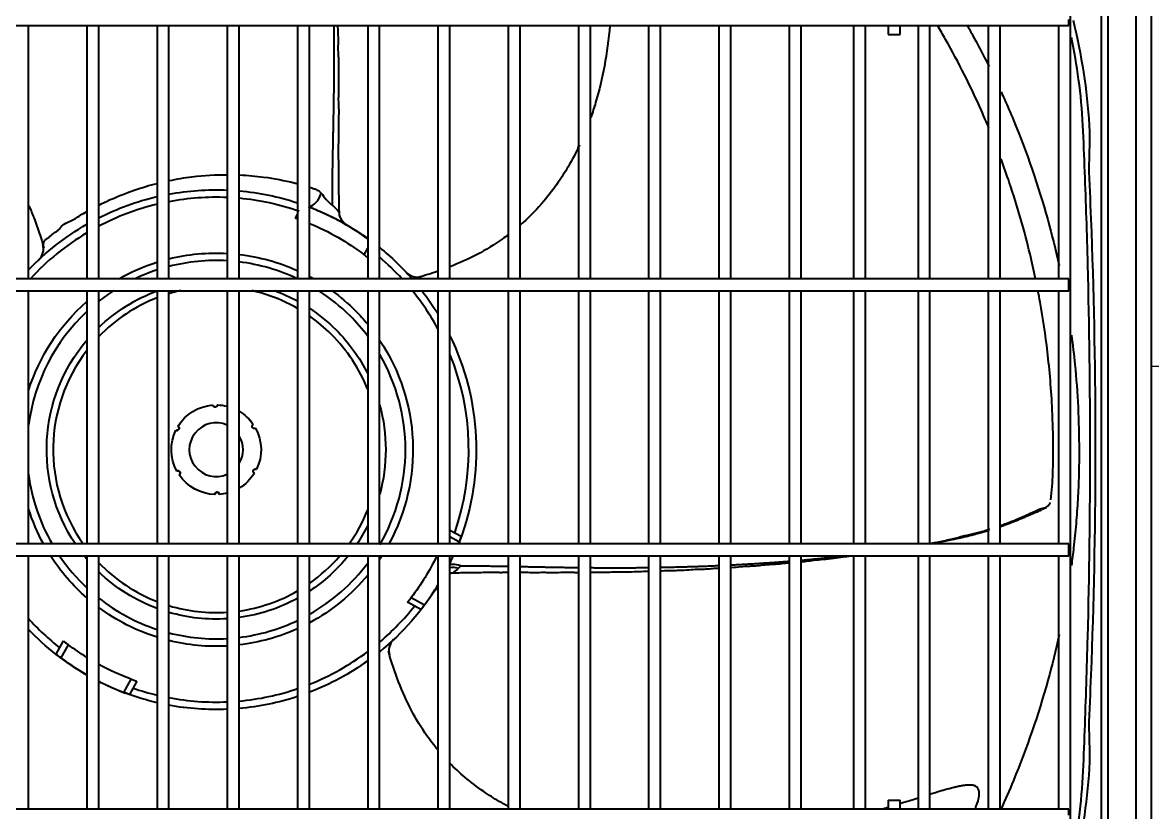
# Model space of a CAD drawing. Extents: x 58467 to 79089, y -33726 to -17391.
# Drawn here: x 72361.45 to 72399.25, y -19736.21 to -19709.77 of the extents above; entities that cross this region are included whole.
import ezdxf

# ---------------------------------------------------------------- set-up
doc = ezdxf.new("R2010")
doc.units = 0
doc.header["$LTSCALE"] = 100
doc.layers.add('+ENTE-HVAC-VRF-KLİMA BAKIR BORU', color=52, linetype='COPPER_LINE', lineweight=30)
doc.layers.add('+ENTE-ST-DOSEME USTU KONDDRENAJ', color=110, linetype='DOSEMEUSTUKONDENSDRENAJ_LINE', lineweight=40)
doc.linetypes.add('COPPER_LINE', pattern='A,35,-10,["COPPER",Standard,S=15,R=0,X=-0.075,Y=-7.5],-95', length=140)
doc.linetypes.add('DOSEMEUSTUKONDENSDRENAJ_LINE', pattern='A,300,-40,["CD",Standard,S=15,R=0,X=-35,Y=-7.5],0', length=340)

# ---------------------------------------------------------------- blocks, each defined once
blk = doc.blocks.new('4. KAT SOL')
at = {"layer": '+ENTE-HVAC-VRF-KLİMA BAKIR BORU', "color": 2, "linetype": 'Continuous'}
blk.add_line((54207.596, -32422.365, -3.539), (54187.012, -32422.365, -3.539), dxfattribs=at)
at = {"color": 3}
for p, q in [((54186.512, -32455.031, -3.539), (54186.512, -32387.026, -3.539)), ((54187.012, -32387.026, -3.539), (54187.012, -32455.031, -3.539)), ((54185.571, -32399.54, -3.539), (54185.571, -32448.596, -3.539)), ((54185.359, -32448.443, -3.539), (54185.359, -32399.692, -3.539)), ((54184.316, -32446.764, -3.539), (54184.316, -32401.371, -3.539)), ((54184.259, -32410.95, -3.539), (54184.259, -32410.75, -3.539)), ((54065.897, -32410.95, -3.539), (54184.259, -32410.95, -3.539)), ((54149.458, -32419.429, -3.539), (54149.458, -32410.951, -3.539)), ((54151.408, -32410.951, -3.539), (54151.408, -32419.429, -3.539)), ((54151.808, -32419.429, -3.539), (54151.808, -32410.951, -3.539)), ((54153.757, -32410.951, -3.539), (54153.757, -32419.429, -3.539)), ((54154.157, -32419.429, -3.539), (54154.157, -32410.951, -3.539)), ((54156.107, -32410.951, -3.539), (54156.107, -32419.429, -3.539)), ((54156.507, -32419.429, -3.539), (54156.507, -32410.951, -3.539)), ((54158.457, -32410.951, -3.539), (54158.457, -32419.429, -3.539)), ((54158.856, -32419.429, -3.539), (54158.856, -32410.951, -3.539)), ((54160.806, -32410.951, -3.539), (54160.806, -32419.429, -3.539)), ((54161.206, -32419.429, -3.539), (54161.206, -32410.951, -3.539)), ((54163.156, -32410.951, -3.539), (54163.156, -32419.429, -3.539)), ((54163.556, -32419.429, -3.539), (54163.556, -32410.951, -3.539)), ((54165.505, -32410.951, -3.539), (54165.505, -32419.429, -3.539)), ((54165.905, -32419.429, -3.539), (54165.905, -32410.951, -3.539)), ((54167.855, -32410.951, -3.539), (54167.855, -32419.429, -3.539)), ((54168.255, -32419.429, -3.539), (54168.255, -32410.951, -3.539)), ((54170.205, -32410.951, -3.539), (54170.205, -32419.429, -3.539)), ((54170.605, -32419.429, -3.539), (54170.605, -32410.951, -3.539)), ((54172.554, -32410.951, -3.539), (54172.554, -32419.429, -3.539)), ((54172.954, -32419.429, -3.539), (54172.954, -32410.951, -3.539)), ((54174.904, -32410.951, -3.539), (54174.904, -32419.429, -3.539)), ((54175.304, -32419.429, -3.539), (54175.304, -32410.951, -3.539)), ((54177.061, -32410.951, -3.539), (54177.061, -32419.429, -3.539)), ((54177.46, -32419.429, -3.539), (54177.46, -32410.951, -3.539)), ((54178.218, -32410.95, -3.539), (54178.218, -32411.25, -3.539)), ((54178.218, -32411.25, -3.539), (54178.617, -32411.25, -3.539)), ((54178.617, -32411.25, -3.539), (54178.617, -32410.95, -3.539)), ((54179.217, -32410.95, -3.539), (54179.217, -32419.429, -3.539)), ((54179.617, -32419.429, -3.539), (54179.617, -32410.95, -3.539)), ((54181.567, -32410.95, -3.539), (54181.567, -32419.429, -3.539)), ((54181.967, -32419.429, -3.539), (54181.967, -32410.95, -3.539)), ((54183.917, -32410.95, -3.539), (54183.917, -32419.429, -3.539)), ((54158.391, -32417.403, -3.539), (54158.457, -32417.284, -3.539)), ((54160.686, -32418.625, -3.539), (54160.806, -32418.405, -3.539)), ((54149.801, -32418.792, -3.539), (54149.821, -32418.774, -3.539)), ((54162.096, -32419.216, -3.539), (54162.114, -32419.236, -3.539)), ((54184.259, -32419.429, -3.539), (54065.897, -32419.429, -3.539)), ((54184.259, -32419.629, -3.539), (54184.259, -32419.429, -3.539)), ((54184.259, -32419.829, -3.539), (54184.259, -32419.629, -3.539)), ((54065.897, -32419.829, -3.539), (54184.259, -32419.829, -3.539)), ((54149.458, -32428.307, -3.539), (54149.458, -32419.829, -3.539)), ((54151.408, -32419.829, -3.539), (54151.408, -32428.307, -3.539)), ((54151.808, -32428.307, -3.539), (54151.808, -32419.829, -3.539)), ((54153.757, -32419.829, -3.539), (54153.757, -32428.307, -3.539)), ((54154.157, -32428.307, -3.539), (54154.157, -32419.829, -3.539)), ((54156.107, -32419.829, -3.539), (54156.107, -32428.307, -3.539)), ((54156.507, -32428.307, -3.539), (54156.507, -32419.829, -3.539)), ((54158.457, -32419.829, -3.539), (54158.457, -32428.307, -3.539)), ((54158.856, -32428.307, -3.539), (54158.856, -32419.829, -3.539)), ((54160.806, -32419.829, -3.539), (54160.806, -32428.307, -3.539)), ((54161.206, -32428.307, -3.539), (54161.206, -32419.829, -3.539)), ((54163.156, -32419.829, -3.539), (54163.156, -32428.307, -3.539)), ((54163.556, -32428.307, -3.539), (54163.556, -32419.829, -3.539)), ((54165.505, -32419.829, -3.539), (54165.505, -32428.307, -3.539)), ((54165.905, -32428.307, -3.539), (54165.905, -32419.829, -3.539)), ((54167.855, -32419.829, -3.539), (54167.855, -32428.307, -3.539)), ((54168.255, -32428.307, -3.539), (54168.255, -32419.829, -3.539)), ((54170.205, -32419.829, -3.539), (54170.205, -32428.307, -3.539)), ((54170.605, -32428.307, -3.539), (54170.605, -32419.829, -3.539)), ((54172.554, -32419.829, -3.539), (54172.554, -32428.307, -3.539)), ((54172.954, -32428.307, -3.539), (54172.954, -32419.829, -3.539)), ((54174.904, -32419.829, -3.539), (54174.904, -32428.307, -3.539)), ((54175.304, -32428.307, -3.539), (54175.304, -32419.829, -3.539)), ((54177.061, -32419.829, -3.539), (54177.061, -32428.307, -3.539)), ((54177.46, -32428.307, -3.539), (54177.46, -32419.829, -3.539)), ((54179.217, -32419.829, -3.539), (54179.217, -32428.307, -3.539)), ((54179.617, -32428.307, -3.539), (54179.617, -32419.829, -3.539)), ((54181.567, -32419.829, -3.539), (54181.567, -32428.307, -3.539)), ((54181.967, -32428.307, -3.539), (54181.967, -32419.829, -3.539)), ((54183.917, -32419.829, -3.539), (54183.917, -32428.307, -3.539)), ((54163.556, -32427.845, -3.539), (54163.93, -32428.05, -3.539)), ((54184.259, -32428.307, -3.539), (54065.897, -32428.307, -3.539)), ((54163.86, -32428.24, -3.539), (54163.556, -32428.073, -3.539)), ((54184.259, -32428.507, -3.539), (54184.259, -32428.307, -3.539)), ((54184.259, -32428.707, -3.539), (54184.259, -32428.507, -3.539)), ((54065.897, -32428.707, -3.539), (54184.259, -32428.707, -3.539)), ((54149.458, -32437.185, -3.539), (54149.458, -32428.707, -3.539)), ((54151.408, -32428.707, -3.539), (54151.408, -32437.185, -3.539)), ((54151.808, -32437.185, -3.539), (54151.808, -32428.707, -3.539)), ((54153.757, -32428.707, -3.539), (54153.757, -32437.185, -3.539)), ((54154.157, -32437.185, -3.539), (54154.157, -32428.707, -3.539)), ((54156.107, -32428.707, -3.539), (54156.107, -32437.185, -3.539)), ((54156.507, -32437.185, -3.539), (54156.507, -32428.707, -3.539)), ((54158.457, -32428.707, -3.539), (54158.457, -32437.185, -3.539)), ((54158.856, -32437.185, -3.539), (54158.856, -32428.707, -3.539)), ((54160.806, -32428.707, -3.539), (54160.806, -32437.185, -3.539)), ((54161.206, -32437.185, -3.539), (54161.206, -32428.707, -3.539)), ((54163.156, -32428.707, -3.539), (54163.156, -32437.185, -3.539)), ((54163.556, -32437.185, -3.539), (54163.556, -32428.707, -3.539)), ((54165.505, -32428.707, -3.539), (54165.505, -32437.185, -3.539)), ((54165.905, -32437.185, -3.539), (54165.905, -32428.707, -3.539)), ((54167.855, -32428.707, -3.539), (54167.855, -32437.185, -3.539)), ((54168.255, -32437.185, -3.539), (54168.255, -32428.707, -3.539)), ((54170.205, -32428.707, -3.539), (54170.205, -32437.185, -3.539)), ((54170.605, -32437.185, -3.539), (54170.605, -32428.707, -3.539)), ((54172.554, -32428.707, -3.539), (54172.554, -32437.185, -3.539)), ((54172.954, -32437.185, -3.539), (54172.954, -32428.707, -3.539)), ((54174.904, -32428.707, -3.539), (54174.904, -32437.185, -3.539)), ((54175.304, -32437.185, -3.539), (54175.304, -32428.707, -3.539)), ((54177.061, -32428.707, -3.539), (54177.061, -32437.185, -3.539)), ((54177.46, -32437.185, -3.539), (54177.46, -32428.707, -3.539)), ((54179.217, -32428.707, -3.539), (54179.217, -32437.186, -3.539)), ((54179.617, -32437.186, -3.539), (54179.617, -32428.707, -3.539)), ((54179.617, -32437.186, -3.539), (54179.617, -32428.707, -3.539)), ((54181.567, -32428.707, -3.539), (54181.567, -32437.186, -3.539)), ((54181.967, -32437.186, -3.539), (54181.967, -32428.707, -3.539)), ((54183.917, -32428.707, -3.539), (54183.917, -32437.186, -3.539)), ((54162.263, -32430.1, -3.539), (54162.706, -32430.344, -3.539)), ((54162.584, -32430.504, -3.539), (54162.139, -32430.26, -3.539)), ((54150.384, -32431.998, -3.539), (54150.628, -32431.553, -3.539)), ((54150.788, -32431.678, -3.539), (54150.545, -32432.121, -3.539)), ((54161.672, -32431.511, -3.539), (54161.652, -32431.529, -3.539)), ((54152.648, -32433.275, -3.539), (54152.891, -32432.832, -3.539)), ((54153.082, -32432.9, -3.539), (54152.838, -32433.345, -3.539)), ((54178.218, -32436.886, -3.539), (54178.218, -32437.186, -3.539)), ((54178.618, -32437.186, -3.539), (54178.618, -32436.886, -3.539)), ((54184.259, -32437.186, -3.539), (54065.897, -32437.186, -3.539)), ((54184.259, -32437.386, -3.539), (54184.259, -32437.186, -3.539))]:
    blk.add_line(p, q, dxfattribs=at)
at = {"color": 3, "extrusion": (0, 0, -1)}
for centre, radius, start, end in [((-54155.737, -32425.151, 3.539), 8.699, 79.5381, 92.4392), ((-54155.737, -32425.151, 3.539), 8.699, 95.0787, 108.2204), ((-54155.737, -32425.151, 3.539), 8.699, 63.1491, 76.8469), ((-54155.737, -32425.151, 3.539), 8.699, 43.7974, 60.1554), ((-54155.737, -32425.151, 3.539), 8.191, 112.3896, 127.1733), ((-54155.737, -32425.151, 3.539), 8.699, 117.6697, 125.6475), ((-54155.737, -32425.151, 3.539), 8.699, 128.9608, 138.8617), ((-54155.737, -32425.151, 3.539), 6.582, 60.3844, 72.4894), ((-54155.737, -32425.151, 3.539), 6.582, 76.1063, 93.2175), ((-54155.737, -32425.151, 3.539), 6.582, 96.7106, 114.4012), ((-54155.737, -32425.151, 3.539), 6.582, 118.2825, 119.5987), ((-54155.737, -32425.151, 3.539), 5.671, 46.1419, 69.8006), ((-54155.737, -32425.151, 3.539), 5.671, 110.1825, 118.6481), ((-54155.737, -32425.151, 3.539), 6.582, 126.0225, 135), ((-54155.737, -32425.151, 3.539), 8.699, 142.2719, 148.5298), ((-54155.737, -32425.151, 3.539), 6.582, 17.46, 48.87), ((-54155.737, -32425.151, 3.539), 5.671, 123.3675, 135), ((-54155.737, -32425.151, 3.539), 6.582, 135, 140.3606), ((-54155.737, -32425.151, 3.539), 5.671, 135, 153.36), ((-54155.737, -32425.151, 3.539), 5.671, 326.1881, 40.2356), ((-54155.737, -32425.151, 3.539), 6.582, 146.1881, 208.6481), ((-54155.737, -32425.151, 3.539), 8.699, 154.013, 200.4357), ((-54155.737, -32425.151, 3.539), 1.5, 31.5137, 85.7851), ((-54155.737, -32425.151, 3.539), 1.5, 31.6151, 85.8849), ((-54155.704, -32423.652, 3.539), 0.075, 180.1825, 357.3175), ((-54155.737, -32425.151, 3.539), 1.5, 91.5149, 104.2929), ((-54155.737, -32425.151, 3.539), 1.5, 91.6151, 104.293), ((-54155.737, -32425.151, 3.539), 5.671, 164.6606, 195.3281), ((-54155.737, -32425.151, 3.539), 1.5, 120.8995, 145.8849), ((-54155.737, -32425.151, 3.539), 1.5, 120.8996, 145.7851), ((-54155.737, -32425.151, 3.539), 1.5, 331.5149, 25.7863), ((-54155.737, -32425.151, 3.539), 1.5, 331.6151, 25.8849), ((-54154.422, -32424.43, 3.539), 0.075, 120.1825, 297.3175), ((-54157.019, -32424.373, 3.539), 0.075, 240.1825, 57.3175), ((-54155.737, -32425.151, 3.539), 1.5, 151.5149, 205.7851), ((-54155.737, -32425.151, 3.539), 1.5, 151.6151, 205.8849), ((-54154.455, -32425.929, 3.539), 0.075, 60.1825, 237.3175), ((-54155.737, -32425.151, 3.539), 1.5, 271.6151, 325.8849), ((-54155.737, -32425.151, 3.539), 1.5, 271.5149, 325.7851), ((-54155.737, -32425.151, 3.539), 1.5, 211.5149, 239.0994), ((-54155.737, -32425.151, 3.539), 1.5, 211.6151, 239.0993), ((-54157.052, -32425.873, 3.539), 0.075, 300.1825, 117.3175), ((-54155.769, -32426.651, 3.539), 0.075, 0.1825, 177.3175), ((-54155.737, -32425.151, 3.539), 1.5, 255.7067, 265.8849), ((-54155.737, -32425.151, 3.539), 1.5, 255.707, 265.7851), ((-54155.737, -32425.151, 3.539), 6.582, 331.3463, 342.5288), ((-54155.737, -32425.151, 3.539), 5.671, 206.6287, 213.8063), ((-54155.737, -32425.151, 3.539), 6.582, 311.1187, 327.3019), ((-54155.737, -32425.151, 3.539), 5.671, 319.7531, 321.1706), ((-54155.737, -32425.151, 3.539), 5.671, 218.8237, 236.6212), ((-54155.737, -32425.151, 3.539), 6.582, 212.6925, 213.8006), ((-54155.737, -32425.151, 3.539), 8.191, 205.7297, 217.1733), ((-54155.737, -32425.151, 3.539), 5.671, 290.4244, 313.8468), ((-54155.737, -32425.151, 3.539), 6.582, 219.6281, 241.7062), ((-54155.737, -32425.151, 3.539), 8.699, 211.4717, 231.0407), ((-54155.737, -32425.151, 3.539), 5.671, 241.3406, 262.1925), ((-54155.737, -32425.151, 3.539), 6.582, 287.4994, 306.6469), ((-54155.737, -32425.151, 3.539), 5.671, 266.2537, 286.1662), ((-54155.737, -32425.151, 3.539), 8.699, 299.8462, 316.2041), ((-54155.737, -32425.151, 3.539), 6.582, 245.5875, 263.2781), ((-54155.737, -32425.151, 3.539), 8.191, 301.9061, 307.1733), ((-54155.737, -32425.151, 3.539), 6.582, 266.7712, 283.8825), ((-54155.737, -32425.151, 3.539), 8.191, 290.3267, 298.6663), ((-54155.737, -32425.151, 3.539), 8.699, 234.354, 248.9829), ((-54155.737, -32425.151, 3.539), 8.699, 283.1523, 290.4357), ((-54155.737, -32425.151, 3.539), 8.699, 251.7788, 264.9192), ((-54155.737, -32425.151, 3.539), 8.699, 267.5599, 280.4611)]:
    blk.add_arc(centre, radius, start, end, dxfattribs=at)
at = {"color": 3}
for radius, start, end in [(8.449, 103.5504, 117.7135), (8.449, 87.4888, 100.7754), (8.449, 70.7868, 84.7704), (8.691, 54.3167, 69.1851), (8.449, 120.8221, 137.3623), (6.332, 86.6475, 104.4394), (6.332, 64.6538, 83.0137), (8.449, 42.6368, 49.6553), (6.332, 108.2138, 115.3407), (6.332, 122.7938, 128.3513), (5.455, 102.6281, 106.83), (5.455, 60.0863, 77.3662), (6.332, 45, 57.2006), (8.449, 28.5801, 39.0506), (5.455, 111.2737, 136.0744), (6.332, 133.1269, 172.5413), (5.455, 45, 55.1138), (6.332, 36.81, 45), (5.455, 21.6619, 45), (5.455, 142.5206, 215.3531), (6.332, 329.7431, 30.2569), (8.449, 340.7868, 22.2588), (0.9, 65.7, 294.3), (0.9, 328.86, 31.14), (6.332, 187.4588, 209.8969), (5.455, 324.6525, 338.3381), (6.332, 214.1663, 226.8731), (5.455, 223.9256, 248.7262), (5.455, 304.8862, 319.32), (6.332, 299.52, 323.19), (8.691, 334.1151, 335.8497), (8.691, 323.3149, 328.6118), (6.332, 231.6487, 251.7863), (5.455, 278.1225, 299.9138), (5.455, 253.17, 273.8925), (8.449, 310.3428, 321.7132), (8.449, 221.9985, 231.7132), (6.332, 276.9862, 295.4419), (6.332, 255.5606, 273.3525), (8.449, 291.6703, 306.8719), (8.691, 233.3149, 240.1257), (8.691, 243.1224, 249.1851), (8.449, 250.7868, 256.4509), (8.449, 275.2309, 288.779), (8.449, 259.2259, 272.5124)]:
    blk.add_arc((54155.737, -32425.151, -3.539), radius, start, end, dxfattribs=at)
at = {"color": 3, "extrusion": (6.04419e-06, 5.64183e-06, 1)}
blk.add_arc((54149.459, -32418.428, -3.393), 0.5, 313.0877, 16.4734, dxfattribs=at)
at = {"color": 3, "extrusion": (5.25028e-06, -5.62471e-06, 1)}
blk.add_arc((54162.46, -32418.874, -3.071), 0.5, 223.0877, 286.4725, dxfattribs=at)
at = {"color": 3, "extrusion": (-5.89787e-06, -5.50525e-06, 1)}
blk.add_arc((54162.014, -32431.875, -3.682), 0.5, 133.0877, 196.4735, dxfattribs=at)
at = {"color": 3}
for centre, major_axis, ratio, start_param, end_param in [((54158.948, -32416.532, -3.539), (-0.175, -0.468), 0.588101, 0.279088, 1.726902), ((54164.356, -32428.363, -3.539), (-0.468, 0.175), 0.588101, 0, 0.392495), ((54163.883, -32429.423, -3.539), (-0.443, 0.232), 0.512974, -1.203049, -0.512348)]:
    blk.add_ellipse(centre, major_axis=major_axis, ratio=ratio, start_param=start_param, end_param=end_param, dxfattribs=at)
for points, knots in [([(54180.854, -32410.937, -3.539), (54180.925, -32411.063, -3.539), (54181.123, -32411.419, -3.539), (54181.369, -32411.883, -3.539), (54181.541, -32412.223, -3.539), (54181.593, -32412.329, -3.539)], [0, 0, 0, 0, 0.275017, 0.774969, 1, 1, 1, 1]), ([(54184.402, -32410.773, -3.539), (54184.69, -32411.926, -3.539), (54184.869, -32413.098, -3.539), (54184.978, -32414.883, -3.539), (54184.914, -32415.48, -3.539), (54184.97, -32416.673, -3.539), (54184.994, -32417.27, -3.539), (54185.104, -32420.257, -3.539), (54185.147, -32422.655, -3.539), (54185.147, -32425.051, -3.539)], [0, 0, 0, 0, 0.25, 0.25, 0.375, 0.375, 0.5, 0.5, 1, 1, 1, 1]), ([(54159.625, -32416.964, -3.539), (54159.625, -32416.948, -3.539), (54159.625, -32416.906, -3.539), (54159.625, -32416.822, -3.539), (54159.624, -32416.73, -3.539), (54159.625, -32416.636, -3.539), (54159.625, -32416.553, -3.539), (54159.625, -32416.471, -3.539), (54159.626, -32416.375, -3.539), (54159.626, -32416.275, -3.539), (54159.628, -32416.163, -3.539), (54159.629, -32416.065, -3.539), (54159.63, -32415.958, -3.539), (54159.632, -32415.858, -3.539), (54159.633, -32415.757, -3.539), (54159.635, -32415.642, -3.539), (54159.637, -32415.54, -3.539), (54159.639, -32415.424, -3.539), (54159.641, -32415.306, -3.539), (54159.643, -32415.186, -3.539), (54159.645, -32415.081, -3.539), (54159.648, -32414.973, -3.539), (54159.65, -32414.85, -3.539), (54159.652, -32414.723, -3.539), (54159.655, -32414.597, -3.539), (54159.657, -32414.471, -3.539), (54159.66, -32414.347, -3.539), (54159.662, -32414.222, -3.539), (54159.664, -32414.097, -3.539), (54159.667, -32413.972, -3.539), (54159.669, -32413.847, -3.539), (54159.671, -32413.721, -3.539), (54159.673, -32413.595, -3.539), (54159.675, -32413.452, -3.539), (54159.677, -32413.322, -3.539), (54159.679, -32413.174, -3.539), (54159.681, -32413.042, -3.539), (54159.682, -32412.909, -3.539), (54159.683, -32412.762, -3.539), (54159.685, -32412.631, -3.539), (54159.686, -32412.486, -3.539), (54159.687, -32412.356, -3.539), (54159.687, -32412.21, -3.539), (54159.688, -32412.064, -3.539), (54159.688, -32411.917, -3.539), (54159.688, -32411.77, -3.539), (54159.688, -32411.637, -3.539), (54159.687, -32411.485, -3.539), (54159.687, -32411.349, -3.539), (54159.686, -32411.181, -3.539), (54159.685, -32411.06, -3.539), (54159.684, -32410.972, -3.539), (54159.684, -32410.949, -3.539)], [0, 0, 0, 0, 0.009657, 0.02509, 0.048239, 0.063672, 0.079104, 0.094537, 0.109969, 0.133118, 0.148551, 0.1717, 0.187132, 0.202565, 0.225714, 0.241146, 0.264295, 0.279728, 0.302877, 0.326025, 0.341458, 0.356891, 0.380039, 0.403188, 0.418621, 0.44177, 0.464919, 0.480351, 0.5035, 0.526649, 0.542082, 0.56523, 0.588379, 0.603812, 0.634677, 0.65011, 0.673259, 0.696407, 0.71184, 0.742705, 0.758138, 0.781287, 0.804435, 0.827584, 0.850733, 0.873882, 0.897031, 0.912464, 0.943329, 0.958761, 0.989626, 1, 1, 1, 1]), ([(54159.863, -32417.33, -3.539), (54159.856, -32417.135, -3.539), (54159.845, -32416.738, -3.539), (54159.842, -32416.317, -3.539), (54159.841, -32416.031, -3.539), (54159.842, -32415.908, -3.539), (54159.84, -32415.777, -3.539), (54159.843, -32415.668, -3.539), (54159.842, -32415.567, -3.539), (54159.835, -32415.405, -3.539), (54159.818, -32415.221, -3.539), (54159.834, -32414.941, -3.539), (54159.85, -32414.555, -3.539), (54159.839, -32414.246, -3.539), (54159.844, -32413.999, -3.539), (54159.847, -32413.874, -3.539), (54159.845, -32413.692, -3.539), (54159.827, -32413.496, -3.539), (54159.841, -32413.214, -3.539), (54159.848, -32412.886, -3.539), (54159.833, -32412.569, -3.539), (54159.836, -32412.327, -3.539), (54159.838, -32412.165, -3.539), (54159.837, -32412.082, -3.539), (54159.828, -32411.929, -3.539), (54159.82, -32411.751, -3.539), (54159.825, -32411.534, -3.539), (54159.826, -32411.281, -3.539), (54159.816, -32411.089, -3.539), (54159.81, -32410.966, -3.539), (54159.809, -32410.949, -3.539)], [0, 0, 0, 0, 0.086927, 0.17607, 0.186813, 0.212809, 0.232759, 0.251976, 0.264118, 0.276953, 0.324589, 0.364075, 0.406459, 0.489914, 0.52257, 0.535292, 0.546877, 0.601972, 0.636018, 0.672402, 0.744707, 0.800023, 0.809861, 0.818716, 0.836443, 0.879261, 0.904512, 0.931969, 0.990672, 1, 1, 1, 1]), ([(54168.906, -32410.95, -3.539), (54168.869, -32411.406, -3.539), (54168.754, -32412.273, -3.539), (54168.511, -32413.299, -3.539), (54168.328, -32413.863, -3.539), (54168.27, -32414.029, -3.539)], [0, 0, 0, 0, 0.437836, 0.834264, 1, 1, 1, 1]), ([(54181.59, -32414.39, -3.539), (54181.508, -32414.193, -3.539), (54181.08, -32413.197, -3.539), (54180.505, -32412.045, -3.539), (54179.962, -32411.102, -3.539), (54179.87, -32410.945, -3.539)], [0, 0, 0, 0, 0.170646, 0.861893, 1, 1, 1, 1]), ([(54184.978, -32425.171, -3.539), (54184.978, -32423.099, -3.539), (54184.951, -32421.026, -3.539), (54184.871, -32417.918, -3.539), (54184.838, -32416.882, -3.539), (54184.778, -32415.33, -3.539), (54184.762, -32414.812, -3.539), (54184.707, -32413.779, -3.539), (54184.659, -32413.266, -3.539), (54184.526, -32412.287, -3.539), (54184.445, -32411.821, -3.539), (54184.347, -32411.357, -3.539)], [0, 0, 0, 0, 0.44833, 0.44833, 0.672495, 0.672495, 0.784577, 0.784577, 0.89666, 0.89666, 1, 1, 1, 1]), ([(54181.996, -32413.174, -3.539), (54182.033, -32413.255, -3.539), (54182.175, -32413.569, -3.539), (54182.775, -32414.964, -3.539), (54183.414, -32416.82, -3.539), (54183.824, -32418.472, -3.539), (54183.937, -32418.988, -3.539)], [0, 0, 0, 0, 0.043362, 0.168663, 0.74173, 1, 1, 1, 1]), ([(54167.893, -32414.952, -3.539), (54167.776, -32415.201, -3.539), (54167.553, -32415.626, -3.539), (54167.155, -32416.254, -3.539), (54166.669, -32416.892, -3.539), (54166.223, -32417.354, -3.539), (54165.941, -32417.604, -3.539), (54165.91, -32417.631, -3.539)], [0, 0, 0, 0, 0.248237, 0.430741, 0.666692, 0.9639, 1, 1, 1, 1]), ([(54183.149, -32419.429, -3.539), (54183.092, -32419.156, -3.539), (54182.851, -32418.083, -3.539), (54182.468, -32416.745, -3.539), (54182.091, -32415.679, -3.539), (54181.994, -32415.418, -3.539)], [0, 0, 0, 0, 0.204786, 0.80511, 1, 1, 1, 1]), ([(54154.164, -32416.144, -3.539), (54154.421, -32416.09, -3.539), (54154.675, -32416.048, -3.539), (54155.334, -32415.966, -3.539), (54155.732, -32415.944, -3.539), (54156.114, -32415.946, -3.539)], [0, 0, 0, 0, 0.378219, 0.378219, 1, 1, 1, 1]), ([(54156.522, -32415.956, -3.539), (54156.799, -32415.969, -3.539), (54157.068, -32415.993, -3.539), (54157.688, -32416.074, -3.539), (54158.028, -32416.139, -3.539), (54158.384, -32416.228, -3.539), (54158.423, -32416.238, -3.539), (54158.462, -32416.248, -3.539)], [0, 0, 0, 0, 0.387206, 0.387206, 0.93276, 0.93276, 1, 1, 1, 1]), ([(54151.807, -32416.966, -3.539), (54151.945, -32416.896, -3.539), (54152.084, -32416.831, -3.539), (54152.738, -32416.541, -3.539), (54153.255, -32416.365, -3.539), (54153.763, -32416.236, -3.539)], [0, 0, 0, 0, 0.21097, 0.21097, 1, 1, 1, 1]), ([(54158.857, -32416.364, -3.539), (54158.912, -32416.382, -3.539), (54158.966, -32416.4, -3.539), (54159.051, -32416.425, -3.539), (54159.083, -32416.438, -3.539), (54159.158, -32416.482, -3.539), (54159.203, -32416.513, -3.539), (54159.248, -32416.56, -3.539)], [0, 0, 0, 0, 0.427919, 0.427919, 0.71396, 0.71396, 1, 1, 1, 1]), ([(54159.248, -32416.56, -3.539), (54159.306, -32416.622, -3.539), (54159.356, -32416.706, -3.539), (54159.482, -32416.851, -3.539), (54159.557, -32416.912, -3.539), (54159.623, -32416.977, -3.539)], [0, 0, 0, 0, 0.5, 0.5, 1, 1, 1, 1]), ([(54149.471, -32416.985, -3.539), (54149.528, -32417.116, -3.539), (54149.719, -32417.581, -3.539), (54149.879, -32418.059, -3.539), (54149.975, -32418.409, -3.539)], [0, 0, 0, 0, 0.284303, 1, 1, 1, 1]), ([(54159.625, -32416.964, -3.539), (54159.625, -32416.964, -3.539), (54159.626, -32416.964, -3.539), (54159.657, -32416.992, -3.539), (54159.686, -32417.023, -3.539), (54159.713, -32417.053, -3.539)], [0, 0, 0, 0, 0.000046, 0.000046, 1, 1, 1, 1]), ([(54149.945, -32418.292, -3.539), (54149.948, -32418.292, -3.539), (54149.951, -32418.288, -3.539), (54149.959, -32418.268, -3.539), (54149.963, -32418.252, -3.539), (54149.978, -32418.202, -3.539), (54149.99, -32418.167, -3.539), (54150.033, -32418.107, -3.539), (54150.066, -32418.093, -3.539), (54150.122, -32418.055, -3.539), (54150.148, -32418.034, -3.539), (54150.225, -32417.965, -3.539), (54150.28, -32417.925, -3.539), (54150.362, -32417.867, -3.539), (54150.391, -32417.851, -3.539), (54150.444, -32417.811, -3.539), (54150.467, -32417.785, -3.539), (54150.538, -32417.699, -3.539), (54150.593, -32417.646, -3.539), (54150.716, -32417.56, -3.539), (54150.784, -32417.529, -3.539), (54150.915, -32417.477, -3.539), (54150.972, -32417.446, -3.539), (54151.082, -32417.377, -3.539), (54151.136, -32417.338, -3.539), (54151.264, -32417.26, -3.539), (54151.334, -32417.22, -3.539), (54151.405, -32417.181, -3.539)], [0, 0, 0, 0, 0.020274, 0.020274, 0.047518, 0.047518, 0.102008, 0.102008, 0.156498, 0.156498, 0.210988, 0.210988, 0.319967, 0.319967, 0.374457, 0.374457, 0.428947, 0.428947, 0.537926, 0.537926, 0.646906, 0.646906, 0.755886, 0.755886, 0.864865, 0.864865, 1, 1, 1, 1]), ([(54159.622, -32417.371, -3.539), (54159.602, -32417.361, -3.539), (54159.581, -32417.351, -3.539), (54159.465, -32417.297, -3.539), (54159.367, -32417.254, -3.539), (54159.184, -32417.172, -3.539), (54159.098, -32417.134, -3.539), (54158.96, -32417.075, -3.539), (54158.908, -32417.053, -3.539), (54158.856, -32417.032, -3.539)], [0, 0, 0, 0, 0.08108, 0.08108, 0.461663, 0.461663, 0.79753, 0.79753, 1, 1, 1, 1]), ([(54159.713, -32417.053, -3.539), (54159.759, -32417.105, -3.539), (54159.803, -32417.155, -3.539), (54159.847, -32417.211, -3.539), (54159.857, -32417.221, -3.539), (54159.859, -32417.218, -3.539)], [0, 0, 0, 0, 0.677972, 0.677972, 1, 1, 1, 1]), ([(54160.106, -32417.63, -3.539), (54160.106, -32417.63, -3.539), (54160.106, -32417.63, -3.539), (54160.107, -32417.63, -3.539), (54160.103, -32417.628, -3.539), (54160.1, -32417.626, -3.539), (54160.06, -32417.602, -3.539), (54159.988, -32417.543, -3.539), (54159.908, -32417.429, -3.539), (54159.864, -32417.313, -3.539), (54159.863, -32417.24, -3.539), (54159.866, -32417.213, -3.539)], [0, 0, 0, 0, 0.033603, 0.066016, 0.071783, 0.077551, 0.090545, 0.331487, 0.591566, 0.854337, 1, 1, 1, 1]), ([(54158.456, -32417.425, -3.539), (54158.442, -32417.42, -3.539), (54158.429, -32417.416, -3.539), (54158.408, -32417.409, -3.539), (54158.4, -32417.406, -3.539), (54158.392, -32417.403, -3.539), (54158.391, -32417.403, -3.539), (54158.391, -32417.403, -3.539)], [0, 0, 0, 0, 0.355105, 0.355105, 0.755417, 0.755417, 1, 1, 1, 1]), ([(54165.513, -32417.954, -3.539), (54165.446, -32418.004, -3.539), (54165.113, -32418.246, -3.539), (54164.476, -32418.634, -3.539), (54163.868, -32418.907, -3.539), (54163.557, -32419.029, -3.539)], [0, 0, 0, 0, 0.112654, 0.555033, 1, 1, 1, 1]), ([(54160.807, -32418.719, -3.539), (54160.797, -32418.711, -3.539), (54160.785, -32418.702, -3.539), (54160.757, -32418.68, -3.539), (54160.74, -32418.667, -3.539), (54160.711, -32418.644, -3.539), (54160.698, -32418.635, -3.539), (54160.686, -32418.625, -3.539)], [0, 0, 0, 0, 0.33514, 0.33514, 0.728378, 0.728378, 1, 1, 1, 1]), ([(54183.665, -32426.835, -3.539), (54183.695, -32426.532, -3.539), (54183.738, -32425.939, -3.539), (54183.743, -32424.938, -3.539), (54183.72, -32423.904, -3.539), (54183.65, -32422.84, -3.539), (54183.529, -32421.635, -3.539), (54183.381, -32420.637, -3.539), (54183.254, -32419.955, -3.539), (54183.229, -32419.829, -3.539)], [0, 0, 0, 0, 0.125694, 0.246952, 0.424132, 0.567334, 0.705272, 0.945108, 1, 1, 1, 1]), ([(54184.348, -32421.315, -3.539), (54184.392, -32421.641, -3.539), (54184.486, -32422.442, -3.539), (54184.586, -32423.728, -3.539), (54184.6, -32424.688, -3.539), (54184.607, -32425.171, -3.539)], [0, 0, 0, 0, 0.254972, 0.625378, 1, 1, 1, 1]), ([(54154.385, -32424.498, -3.539), (54154.401, -32424.507, -3.539), (54154.445, -32424.512, -3.539), (54154.485, -32424.479, -3.539), (54154.497, -32424.441, -3.539), (54154.495, -32424.411, -3.539), (54154.48, -32424.384, -3.539), (54154.465, -32424.371, -3.539), (54154.456, -32424.367, -3.539)], [0, 0, 0, 0, 0.25, 0.5, 0.625, 0.75, 0.875, 1, 1, 1, 1]), ([(54184.607, -32425.171, -3.539), (54184.605, -32425.446, -3.539), (54184.6, -32425.994, -3.539), (54184.564, -32426.813, -3.539), (54184.506, -32427.626, -3.539), (54184.433, -32428.364, -3.539), (54184.375, -32428.83, -3.539), (54184.348, -32429.029, -3.539)], [0, 0, 0, 0, 0.213165, 0.424969, 0.635409, 0.844484, 1, 1, 1, 1]), ([(54184.386, -32438.796, -3.539), (54184.461, -32438.423, -3.539), (54184.525, -32438.047, -3.539), (54184.65, -32437.153, -3.539), (54184.701, -32436.632, -3.539), (54184.76, -32435.592, -3.539), (54184.776, -32435.071, -3.539), (54184.836, -32433.508, -3.539), (54184.87, -32432.467, -3.539), (54184.95, -32429.341, -3.539), (54184.978, -32427.256, -3.539), (54184.978, -32425.171, -3.539)], [0, 0, 0, 0, 0.084354, 0.084354, 0.19881, 0.19881, 0.313265, 0.313265, 0.542177, 0.542177, 1, 1, 1, 1]), ([(54185.147, -32425.051, -3.539), (54185.147, -32427.449, -3.539), (54185.104, -32429.845, -3.539), (54184.994, -32432.838, -3.539), (54184.969, -32433.436, -3.539), (54184.914, -32434.631, -3.539), (54184.978, -32435.228, -3.539), (54184.867, -32437.015, -3.539), (54184.688, -32438.183, -3.539), (54184.402, -32439.33, -3.539)], [0, 0, 0, 0, 0.5, 0.5, 0.625, 0.625, 0.75, 0.75, 1, 1, 1, 1]), ([(54154.495, -32425.996, -3.539), (54154.511, -32425.986, -3.539), (54154.537, -32425.95, -3.539), (54154.528, -32425.899, -3.539), (54154.502, -32425.87, -3.539), (54154.475, -32425.857, -3.539), (54154.444, -32425.856, -3.539), (54154.425, -32425.863, -3.539), (54154.417, -32425.868, -3.539)], [0, 0, 0, 0, 0.25, 0.5, 0.625, 0.75, 0.875, 1, 1, 1, 1]), ([(54155.847, -32426.649, -3.539), (54155.847, -32426.63, -3.539), (54155.829, -32426.59, -3.539), (54155.78, -32426.572, -3.539), (54155.741, -32426.58, -3.539), (54155.717, -32426.597, -3.539), (54155.701, -32426.623, -3.539), (54155.697, -32426.643, -3.539), (54155.697, -32426.653, -3.539)], [0, 0, 0, 0, 0.25, 0.5, 0.625, 0.75, 0.875, 1, 1, 1, 1]), ([(54181.967, -32427.692, -3.539), (54182.018, -32427.674, -3.539), (54182.276, -32427.58, -3.539), (54182.618, -32427.441, -3.539), (54182.976, -32427.285, -3.539), (54183.155, -32427.196, -3.539), (54183.267, -32427.142, -3.539), (54183.354, -32427.11, -3.539), (54183.447, -32427.102, -3.539), (54183.492, -32427.093, -3.539), (54183.511, -32427.091, -3.539)], [0, 0, 0, 0, 0.085996, 0.432677, 0.579521, 0.710147, 0.777201, 0.826739, 0.904569, 1, 1, 1, 1]), ([(54181.967, -32427.725, -3.539), (54181.994, -32427.716, -3.539), (54182.056, -32427.694, -3.539), (54182.14, -32427.664, -3.539), (54182.219, -32427.635, -3.539), (54182.297, -32427.605, -3.539), (54182.374, -32427.575, -3.539), (54182.46, -32427.541, -3.539), (54182.534, -32427.511, -3.539), (54182.607, -32427.481, -3.539), (54182.668, -32427.456, -3.539), (54182.728, -32427.43, -3.539), (54182.796, -32427.402, -3.539), (54182.862, -32427.373, -3.539), (54182.928, -32427.345, -3.539), (54182.979, -32427.322, -3.539), (54183.035, -32427.298, -3.539), (54183.081, -32427.278, -3.539), (54183.134, -32427.255, -3.539), (54183.175, -32427.237, -3.539), (54183.222, -32427.217, -3.539), (54183.264, -32427.198, -3.539), (54183.299, -32427.183, -3.539), (54183.336, -32427.167, -3.539), (54183.352, -32427.16, -3.539), (54183.357, -32427.158, -3.539)], [0, 0, 0, 0, 0.047147, 0.107974, 0.148526, 0.189077, 0.249904, 0.290456, 0.351283, 0.391834, 0.432386, 0.472937, 0.513489, 0.574316, 0.614867, 0.655419, 0.69597, 0.736522, 0.777073, 0.817625, 0.858176, 0.898727, 0.939279, 0.97983, 1, 1, 1, 1]), ([(54183.377, -32427.149, -3.539), (54183.409, -32427.132, -3.539), (54183.473, -32427.095, -3.539), (54183.547, -32427.055, -3.539), (54183.596, -32427, -3.539), (54183.63, -32426.949, -3.539), (54183.644, -32426.921, -3.539)], [0, 0, 0, 0, 0.181976, 0.413188, 0.708779, 1, 1, 1, 1]), ([(54179.622, -32428.291, -3.539), (54179.687, -32428.278, -3.539), (54179.902, -32428.232, -3.539), (54180.113, -32428.192, -3.539), (54180.464, -32428.115, -3.539), (54180.668, -32428.051, -3.539), (54180.905, -32428, -3.539), (54181.085, -32427.961, -3.539), (54181.267, -32427.914, -3.539), (54181.414, -32427.87, -3.539), (54181.509, -32427.842, -3.539), (54181.569, -32427.824, -3.539), (54181.6, -32427.815, -3.539), (54181.616, -32427.809, -3.539)], [0, 0, 0, 0, 0.098734, 0.346332, 0.396322, 0.571696, 0.645977, 0.72631, 0.812723, 0.903867, 0.955533, 0.977657, 1, 1, 1, 1]), ([(54179.623, -32428.299, -3.539), (54179.646, -32428.295, -3.539), (54179.724, -32428.281, -3.539), (54179.829, -32428.262, -3.539), (54179.966, -32428.236, -3.539), (54180.075, -32428.214, -3.539), (54180.21, -32428.187, -3.539), (54180.318, -32428.165, -3.539), (54180.438, -32428.14, -3.539), (54180.544, -32428.116, -3.539), (54180.663, -32428.09, -3.539), (54180.782, -32428.062, -3.539), (54180.887, -32428.037, -3.539), (54180.992, -32428.012, -3.539), (54181.096, -32427.985, -3.539), (54181.199, -32427.958, -3.539), (54181.301, -32427.931, -3.539), (54181.401, -32427.903, -3.539), (54181.494, -32427.876, -3.539), (54181.548, -32427.86, -3.539), (54181.567, -32427.854, -3.539)], [0, 0, 0, 0, 0.032531, 0.11396, 0.154675, 0.236104, 0.276818, 0.358248, 0.398962, 0.460034, 0.521106, 0.582177, 0.643249, 0.683964, 0.745036, 0.806107, 0.846822, 0.907894, 0.968965, 1, 1, 1, 1]), ([(54163.93, -32428.05, -3.539), (54163.93, -32428.05, -3.539), (54163.929, -32428.054, -3.539), (54163.924, -32428.067, -3.539), (54163.92, -32428.078, -3.539), (54163.911, -32428.104, -3.539), (54163.905, -32428.12, -3.539), (54163.892, -32428.156, -3.539), (54163.885, -32428.176, -3.539), (54163.872, -32428.21, -3.539), (54163.866, -32428.225, -3.539), (54163.86, -32428.24, -3.539)], [0, 0, 0, 0, 0.211758, 0.211758, 0.423432, 0.423432, 0.636431, 0.636431, 0.852021, 0.852021, 1, 1, 1, 1]), ([(54163.911, -32429.038, -3.539), (54163.82, -32429.009, -3.539), (54163.735, -32428.994, -3.539), (54163.62, -32428.993, -3.539), (54163.582, -32429, -3.539), (54163.553, -32429.012, -3.539)], [0, 0, 0, 0, 0.604116, 0.604116, 1, 1, 1, 1]), ([(54163.924, -32429.04, -3.539), (54163.924, -32429.04, -3.539), (54163.924, -32429.04, -3.539), (54163.896, -32429.071, -3.539), (54163.865, -32429.1, -3.539), (54163.835, -32429.128, -3.539)], [0, 0, 0, 0, 0.000046, 0.000046, 1, 1, 1, 1]), ([(54163.924, -32429.04, -3.539), (54163.94, -32429.04, -3.539), (54163.982, -32429.04, -3.539), (54164.066, -32429.04, -3.539), (54164.158, -32429.039, -3.539), (54164.252, -32429.04, -3.539), (54164.336, -32429.039, -3.539), (54164.417, -32429.04, -3.539), (54164.513, -32429.041, -3.539), (54164.613, -32429.041, -3.539), (54164.725, -32429.043, -3.539), (54164.823, -32429.044, -3.539), (54164.93, -32429.045, -3.539), (54165.03, -32429.046, -3.539), (54165.131, -32429.048, -3.539), (54165.246, -32429.05, -3.539), (54165.348, -32429.051, -3.539), (54165.441, -32429.053, -3.539), (54165.49, -32429.054, -3.539), (54165.51, -32429.055, -3.539)], [0, 0, 0, 0, 0.033268, 0.086429, 0.166172, 0.219334, 0.272495, 0.325657, 0.378819, 0.458561, 0.511723, 0.591466, 0.644627, 0.697789, 0.777532, 0.830693, 0.910436, 0.963598, 1, 1, 1, 1]), ([(54165.902, -32429.062, -3.539), (54165.947, -32429.063, -3.539), (54166.039, -32429.065, -3.539), (54166.165, -32429.067, -3.539), (54166.291, -32429.07, -3.539), (54166.417, -32429.072, -3.539), (54166.541, -32429.075, -3.539), (54166.666, -32429.077, -3.539), (54166.791, -32429.079, -3.539), (54166.916, -32429.081, -3.539), (54167.041, -32429.084, -3.539), (54167.167, -32429.086, -3.539), (54167.293, -32429.088, -3.539), (54167.436, -32429.09, -3.539), (54167.566, -32429.092, -3.539), (54167.714, -32429.094, -3.539), (54167.8, -32429.095, -3.539), (54167.853, -32429.095, -3.539), (54167.856, -32429.095, -3.539)], [0, 0, 0, 0, 0.071605, 0.144526, 0.19314, 0.266061, 0.338983, 0.387597, 0.460518, 0.533439, 0.582053, 0.654974, 0.727896, 0.77651, 0.873738, 0.922352, 0.995273, 1, 1, 1, 1]), ([(54170.607, -32429.089, -3.539), (54170.658, -32429.088, -3.539), (54170.743, -32429.086, -3.539), (54170.894, -32429.083, -3.539), (54171.03, -32429.08, -3.539), (54171.199, -32429.076, -3.539), (54171.351, -32429.072, -3.539), (54171.516, -32429.067, -3.539), (54171.664, -32429.062, -3.539), (54171.811, -32429.058, -3.539), (54171.975, -32429.052, -3.539), (54172.122, -32429.046, -3.539), (54172.286, -32429.04, -3.539), (54172.419, -32429.034, -3.539), (54172.519, -32429.03, -3.539), (54172.554, -32429.028, -3.539)], [0, 0, 0, 0, 0.079108, 0.130174, 0.232307, 0.283373, 0.385506, 0.462105, 0.538704, 0.615303, 0.691903, 0.794035, 0.845101, 0.947234, 1, 1, 1, 1]), ([(54172.955, -32429.095, -3.539), (54172.961, -32429.094, -3.539), (54173.083, -32429.085, -3.539), (54173.286, -32429.064, -3.539), (54173.499, -32429.049, -3.539), (54173.673, -32429.042, -3.539), (54173.836, -32429.034, -3.539), (54174.047, -32429.006, -3.539), (54174.279, -32428.991, -3.539), (54174.497, -32428.978, -3.539), (54174.7, -32428.958, -3.539), (54174.83, -32428.943, -3.539), (54174.907, -32428.934, -3.539)], [0, 0, 0, 0, 0.008799, 0.183646, 0.34505, 0.408603, 0.460825, 0.566791, 0.701254, 0.778856, 0.862109, 1, 1, 1, 1]), ([(54172.964, -32429.009, -3.539), (54172.993, -32429.007, -3.539), (54173.088, -32429.002, -3.539), (54173.213, -32428.996, -3.539), (54173.375, -32428.987, -3.539), (54173.52, -32428.978, -3.539), (54173.682, -32428.969, -3.539), (54173.843, -32428.959, -3.539), (54173.988, -32428.949, -3.539), (54174.15, -32428.938, -3.539), (54174.297, -32428.928, -3.539), (54174.461, -32428.917, -3.539), (54174.608, -32428.906, -3.539), (54174.753, -32428.895, -3.539), (54174.849, -32428.887, -3.539), (54174.898, -32428.883, -3.539), (54174.899, -32428.883, -3.539)], [0, 0, 0, 0, 0.043677, 0.144139, 0.194371, 0.294833, 0.370179, 0.445526, 0.545988, 0.596219, 0.696681, 0.772028, 0.847375, 0.922721, 0.998068, 1, 1, 1, 1]), ([(54175.302, -32428.898, -3.539), (54175.323, -32428.897, -3.539), (54175.38, -32428.893, -3.539), (54175.529, -32428.879, -3.539), (54175.747, -32428.843, -3.539), (54176.002, -32428.824, -3.539), (54176.229, -32428.801, -3.539), (54176.459, -32428.771, -3.539), (54176.686, -32428.737, -3.539), (54176.876, -32428.719, -3.539), (54176.979, -32428.707, -3.539)], [0, 0, 0, 0, 0.037568, 0.099793, 0.235444, 0.406173, 0.503648, 0.608785, 0.82508, 1, 1, 1, 1]), ([(54175.302, -32428.85, -3.539), (54175.324, -32428.848, -3.539), (54175.409, -32428.84, -3.539), (54175.525, -32428.83, -3.539), (54175.682, -32428.816, -3.539), (54175.824, -32428.802, -3.539), (54175.983, -32428.787, -3.539), (54176.126, -32428.773, -3.539), (54176.268, -32428.759, -3.539), (54176.424, -32428.743, -3.539), (54176.562, -32428.728, -3.539), (54176.674, -32428.716, -3.539), (54176.725, -32428.71, -3.539), (54176.746, -32428.708, -3.539)], [0, 0, 0, 0, 0.045948, 0.175933, 0.240925, 0.370909, 0.468398, 0.565886, 0.663374, 0.760863, 0.890847, 0.955839, 1, 1, 1, 1]), ([(54163.555, -32429.288, -3.539), (54163.595, -32429.275, -3.539), (54163.637, -32429.266, -3.539), (54163.679, -32429.272, -3.539), (54163.681, -32429.272, -3.539)], [0, 0, 0, 0, 0.962907, 1, 1, 1, 1]), ([(54163.558, -32429.278, -3.539), (54163.753, -32429.271, -3.539), (54164.15, -32429.26, -3.539), (54164.572, -32429.257, -3.539), (54164.857, -32429.255, -3.539), (54164.98, -32429.257, -3.539), (54165.111, -32429.255, -3.539), (54165.22, -32429.257, -3.539), (54165.321, -32429.257, -3.539), (54165.414, -32429.253, -3.539), (54165.475, -32429.249, -3.539), (54165.509, -32429.247, -3.539)], [0, 0, 0, 0, 0.295836, 0.599217, 0.63578, 0.724251, 0.792145, 0.857546, 0.898871, 0.942551, 1, 1, 1, 1]), ([(54163.835, -32429.128, -3.539), (54163.783, -32429.174, -3.539), (54163.733, -32429.218, -3.539), (54163.677, -32429.262, -3.539), (54163.667, -32429.271, -3.539), (54163.67, -32429.273, -3.539)], [0, 0, 0, 0, 0.677972, 0.677972, 1, 1, 1, 1]), ([(54165.904, -32429.246, -3.539), (54165.917, -32429.247, -3.539), (54166.026, -32429.252, -3.539), (54166.333, -32429.264, -3.539), (54166.642, -32429.253, -3.539), (54166.889, -32429.259, -3.539), (54167.014, -32429.262, -3.539), (54167.197, -32429.26, -3.539), (54167.393, -32429.242, -3.539), (54167.643, -32429.254, -3.539), (54167.772, -32429.258, -3.539), (54167.822, -32429.259, -3.539)], [0, 0, 0, 0, 0.020061, 0.161151, 0.438961, 0.54767, 0.590018, 0.628584, 0.811988, 0.925322, 1, 1, 1, 1]), ([(54168.253, -32429.099, -3.539), (54168.265, -32429.099, -3.539), (54168.309, -32429.1, -3.539), (54168.402, -32429.101, -3.539), (54168.532, -32429.101, -3.539), (54168.678, -32429.102, -3.539), (54168.824, -32429.103, -3.539), (54168.971, -32429.103, -3.539), (54169.119, -32429.103, -3.539), (54169.252, -32429.102, -3.539), (54169.403, -32429.102, -3.539), (54169.539, -32429.102, -3.539), (54169.707, -32429.101, -3.539), (54169.839, -32429.1, -3.539), (54170.004, -32429.098, -3.539), (54170.114, -32429.097, -3.539), (54170.19, -32429.096, -3.539), (54170.202, -32429.095, -3.539)], [0, 0, 0, 0, 0.018658, 0.069393, 0.145495, 0.221596, 0.297698, 0.3738, 0.449902, 0.526003, 0.576738, 0.678207, 0.728941, 0.83041, 0.881145, 0.982614, 1, 1, 1, 1]), ([(54168.261, -32429.252, -3.539), (54168.289, -32429.252, -3.539), (54168.42, -32429.249, -3.539), (54168.561, -32429.251, -3.539), (54168.723, -32429.253, -3.539), (54168.806, -32429.252, -3.539), (54168.959, -32429.243, -3.539), (54169.137, -32429.235, -3.539), (54169.354, -32429.239, -3.539), (54169.607, -32429.24, -3.539), (54169.894, -32429.226, -3.539), (54170.09, -32429.218, -3.539), (54170.198, -32429.217, -3.539), (54170.204, -32429.217, -3.539)], [0, 0, 0, 0, 0.047203, 0.219949, 0.250675, 0.278328, 0.333689, 0.467407, 0.546264, 0.63201, 0.815334, 0.990362, 1, 1, 1, 1]), ([(54170.605, -32429.207, -3.539), (54170.623, -32429.206, -3.539), (54170.736, -32429.197, -3.539), (54170.908, -32429.193, -3.539), (54171.128, -32429.191, -3.539), (54171.368, -32429.182, -3.539), (54171.62, -32429.161, -3.539), (54171.835, -32429.151, -3.539), (54172.008, -32429.148, -3.539), (54172.165, -32429.145, -3.539), (54172.344, -32429.125, -3.539), (54172.486, -32429.117, -3.539), (54172.554, -32429.114, -3.539)], [0, 0, 0, 0, 0.026236, 0.165323, 0.245888, 0.332132, 0.514466, 0.68062, 0.745287, 0.79789, 0.90324, 1, 1, 1, 1]), ([(54162.139, -32430.26, -3.539), (54162.139, -32430.26, -3.539), (54162.141, -32430.257, -3.539), (54162.15, -32430.246, -3.539), (54162.157, -32430.237, -3.539), (54162.174, -32430.215, -3.539), (54162.185, -32430.202, -3.539), (54162.208, -32430.172, -3.539), (54162.221, -32430.155, -3.539), (54162.244, -32430.126, -3.539), (54162.254, -32430.113, -3.539), (54162.263, -32430.1, -3.539)], [0, 0, 0, 0, 0.211356, 0.211356, 0.422617, 0.422617, 0.635365, 0.635365, 0.851032, 0.851032, 1, 1, 1, 1]), ([(54162.706, -32430.344, -3.539), (54162.693, -32430.362, -3.539), (54162.679, -32430.38, -3.539), (54162.653, -32430.415, -3.539), (54162.64, -32430.431, -3.539), (54162.619, -32430.459, -3.539), (54162.609, -32430.471, -3.539), (54162.595, -32430.49, -3.539), (54162.589, -32430.497, -3.539), (54162.584, -32430.503, -3.539), (54162.584, -32430.504, -3.539), (54162.584, -32430.504, -3.539)], [0, 0, 0, 0, 0.217793, 0.217793, 0.435623, 0.435623, 0.652794, 0.652794, 0.867695, 0.867695, 1, 1, 1, 1]), ([(54183.938, -32431.35, -3.539), (54183.826, -32431.863, -3.539), (54183.416, -32433.516, -3.539), (54182.744, -32435.469, -3.539), (54182.131, -32436.875, -3.539), (54181.982, -32437.199, -3.539)], [0, 0, 0, 0, 0.254796, 0.827092, 1, 1, 1, 1]), ([(54150.628, -32431.553, -3.539), (54150.628, -32431.553, -3.539), (54150.631, -32431.556, -3.539), (54150.642, -32431.565, -3.539), (54150.651, -32431.572, -3.539), (54150.673, -32431.589, -3.539), (54150.686, -32431.6, -3.539), (54150.716, -32431.623, -3.539), (54150.733, -32431.636, -3.539), (54150.763, -32431.659, -3.539), (54150.775, -32431.668, -3.539), (54150.788, -32431.678, -3.539)], [0, 0, 0, 0, 0.211356, 0.211356, 0.422617, 0.422617, 0.635365, 0.635365, 0.851032, 0.851032, 1, 1, 1, 1]), ([(54150.545, -32432.121, -3.539), (54150.526, -32432.107, -3.539), (54150.508, -32432.094, -3.539), (54150.473, -32432.068, -3.539), (54150.457, -32432.055, -3.539), (54150.429, -32432.033, -3.539), (54150.417, -32432.024, -3.539), (54150.398, -32432.009, -3.539), (54150.391, -32432.004, -3.539), (54150.385, -32431.999, -3.539), (54150.384, -32431.998, -3.539), (54150.384, -32431.998, -3.539)], [0, 0, 0, 0, 0.217793, 0.217793, 0.435623, 0.435623, 0.652794, 0.652794, 0.867695, 0.867695, 1, 1, 1, 1]), ([(54163.147, -32435.195, -3.539), (54163.021, -32435.044, -3.539), (54162.702, -32434.627, -3.539), (54162.245, -32433.875, -3.539), (54161.821, -32432.921, -3.539), (54161.595, -32432.244, -3.539), (54161.498, -32431.894, -3.539)], [0, 0, 0, 0, 0.160983, 0.427877, 0.710763, 1, 1, 1, 1]), ([(54152.891, -32432.832, -3.539), (54152.913, -32432.84, -3.539), (54152.935, -32432.848, -3.539), (54152.975, -32432.863, -3.539), (54152.995, -32432.869, -3.539), (54153.028, -32432.881, -3.539), (54153.043, -32432.886, -3.539), (54153.065, -32432.894, -3.539), (54153.074, -32432.897, -3.539), (54153.081, -32432.9, -3.539), (54153.082, -32432.9, -3.539), (54153.082, -32432.9, -3.539)], [0, 0, 0, 0, 0.21816, 0.21816, 0.436362, 0.436362, 0.653817, 0.653817, 0.868707, 0.868707, 1, 1, 1, 1]), ([(54151.851, -32432.932, -3.539), (54151.872, -32432.942, -3.539), (54151.892, -32432.951, -3.539), (54152.008, -32433.006, -3.539), (54152.106, -32433.049, -3.539), (54152.289, -32433.131, -3.539), (54152.376, -32433.169, -3.539), (54152.541, -32433.24, -3.539), (54152.621, -32433.273, -3.539), (54152.699, -32433.303, -3.539)], [0, 0, 0, 0, 0.07319, 0.07319, 0.416738, 0.416738, 0.719921, 0.719921, 1, 1, 1, 1]), ([(54152.838, -32433.345, -3.539), (54152.838, -32433.345, -3.539), (54152.835, -32433.344, -3.539), (54152.821, -32433.339, -3.539), (54152.81, -32433.335, -3.539), (54152.784, -32433.326, -3.539), (54152.768, -32433.32, -3.539), (54152.733, -32433.307, -3.539), (54152.712, -32433.299, -3.539), (54152.678, -32433.286, -3.539), (54152.663, -32433.281, -3.539), (54152.648, -32433.275, -3.539)], [0, 0, 0, 0, 0.211758, 0.211758, 0.423432, 0.423432, 0.636431, 0.636431, 0.852021, 0.852021, 1, 1, 1, 1]), ([(54165.499, -32437.088, -3.539), (54165.4, -32437.035, -3.539), (54165.124, -32436.88, -3.539), (54164.634, -32436.57, -3.539), (54164.076, -32436.145, -3.539), (54163.71, -32435.805, -3.539), (54163.546, -32435.638, -3.539)], [0, 0, 0, 0, 0.139399, 0.390327, 0.714739, 1, 1, 1, 1]), ([(54181.106, -32436.399, -3.539), (54181.092, -32436.394, -3.539), (54181.066, -32436.388, -3.539), (54181.036, -32436.383, -3.539), (54180.99, -32436.378, -3.539), (54180.954, -32436.378, -3.539), (54180.91, -32436.378, -3.539), (54180.859, -32436.381, -3.539), (54180.813, -32436.385, -3.539), (54180.754, -32436.393, -3.539), (54180.702, -32436.401, -3.539), (54180.638, -32436.412, -3.539), (54180.578, -32436.424, -3.539), (54180.502, -32436.44, -3.539), (54180.423, -32436.459, -3.539), (54180.342, -32436.479, -3.539), (54180.269, -32436.498, -3.539), (54180.195, -32436.518, -3.539), (54180.107, -32436.543, -3.539), (54180.016, -32436.569, -3.539), (54179.91, -32436.6, -3.539), (54179.815, -32436.629, -3.539), (54179.717, -32436.658, -3.539), (54179.656, -32436.677, -3.539), (54179.623, -32436.688, -3.539), (54179.618, -32436.689, -3.539)], [0, 0, 0, 0, 0.061068, 0.102482, 0.143896, 0.18531, 0.226724, 0.268138, 0.309552, 0.350965, 0.392379, 0.433793, 0.475207, 0.516621, 0.578742, 0.620156, 0.66157, 0.702984, 0.744398, 0.806519, 0.847933, 0.910054, 0.951468, 0.992881, 1, 1, 1, 1]), ([(54181.123, -32437.188, -3.539), (54181.138, -32437.153, -3.539), (54181.197, -32437.01, -3.539), (54181.26, -32436.816, -3.539), (54181.269, -32436.614, -3.539), (54181.245, -32436.522, -3.539), (54181.21, -32436.465, -3.539), (54181.165, -32436.421, -3.539), (54181.125, -32436.403, -3.539), (54181.094, -32436.395, -3.539)], [0, 0, 0, 0, 0.125875, 0.501642, 0.656556, 0.790033, 0.847053, 0.89779, 1, 1, 1, 1]), ([(54178.218, -32436.886, -3.539), (54178.218, -32436.886, -3.539), (54178.22, -32436.886, -3.539), (54178.228, -32436.886, -3.539), (54178.237, -32436.886, -3.539), (54178.261, -32436.886, -3.539), (54178.277, -32436.886, -3.539), (54178.312, -32436.886, -3.539), (54178.332, -32436.886, -3.539), (54178.375, -32436.886, -3.539), (54178.397, -32436.886, -3.539), (54178.442, -32436.886, -3.539), (54178.465, -32436.886, -3.539), (54178.507, -32436.886, -3.539), (54178.527, -32436.886, -3.539), (54178.562, -32436.886, -3.539), (54178.577, -32436.886, -3.539), (54178.6, -32436.886, -3.539), (54178.609, -32436.886, -3.539), (54178.616, -32436.886, -3.539), (54178.618, -32436.886, -3.539), (54178.618, -32436.886, -3.539)], [0, 0, 0, 0, 0.072796, 0.072796, 0.180355, 0.180355, 0.287914, 0.287914, 0.395473, 0.395473, 0.503031, 0.503031, 0.61059, 0.61059, 0.718149, 0.718149, 0.825708, 0.825708, 0.933267, 0.933267, 1, 1, 1, 1]), ([(54179.206, -32436.819, -3.539), (54179.2, -32436.821, -3.539), (54179.149, -32436.837, -3.539), (54179.052, -32436.868, -3.539), (54178.926, -32436.908, -3.539), (54178.803, -32436.947, -3.539), (54178.704, -32436.978, -3.539), (54178.637, -32436.999, -3.539), (54178.618, -32437.005, -3.539)], [0, 0, 0, 0, 0.02815, 0.268086, 0.508023, 0.66798, 0.907917, 1, 1, 1, 1]), ([(54178.218, -32437.13, -3.539), (54178.187, -32437.139, -3.539), (54178.121, -32437.159, -3.539), (54178.054, -32437.18, -3.539), (54178.017, -32437.191, -3.539), (54178.016, -32437.192, -3.539)], [0, 0, 0, 0, 0.464341, 0.973106, 1, 1, 1, 1])]:
    blk.add_open_spline(points, degree=3, knots=knots, dxfattribs=at)
for points, degree in [([(54167.86, -32414.941, -3.539), (54167.85, -32414.987, -3.539), (54167.842, -32415.032, -3.539), (54167.835, -32415.078, -3.539)], 3), ([(54159.623, -32416.977, -3.539), (54159.625, -32416.973, -3.539), (54159.625, -32416.968, -3.539), (54159.625, -32416.964, -3.539)], 3), ([(54159.776, -32417.448, -3.539), (54159.726, -32417.421, -3.539), (54159.674, -32417.396, -3.539), (54159.622, -32417.371, -3.539)], 3), ([(54149.801, -32418.792, -3.539), (54149.796, -32418.797, -3.539), (54149.825, -32418.77, -3.539)], 2), ([(54162.096, -32419.216, -3.539), (54162.091, -32419.211, -3.539), (54162.118, -32419.24, -3.539)], 2), ([(54163.161, -32419.177, -3.539), (54162.937, -32419.255, -3.539), (54162.71, -32419.326, -3.539), (54162.479, -32419.39, -3.539)], 3), ([(54155.776, -32423.652, -3.539), (54155.776, -32423.682, -3.539), (54155.734, -32423.726, -3.539), (54155.673, -32423.728, -3.539), (54155.628, -32423.686, -3.539), (54155.626, -32423.656, -3.539)], 2), ([(54157.055, -32424.436, -3.539), (54157.029, -32424.451, -3.539), (54156.969, -32424.436, -3.539), (54156.938, -32424.384, -3.539), (54156.951, -32424.325, -3.539), (54156.977, -32424.308, -3.539)], 2), ([(54157.015, -32425.935, -3.539), (54156.989, -32425.92, -3.539), (54156.972, -32425.861, -3.539), (54157.002, -32425.808, -3.539), (54157.06, -32425.79, -3.539), (54157.087, -32425.804, -3.539)], 2), ([(54163.841, -32428.307, -3.539), (54163.858, -32428.268, -3.539), (54163.873, -32428.228, -3.539), (54163.888, -32428.189, -3.539)], 3), ([(54163.556, -32428.955, -3.539), (54163.594, -32428.873, -3.539), (54163.631, -32428.79, -3.539), (54163.668, -32428.707, -3.539)], 3), ([(54163.911, -32429.038, -3.539), (54163.915, -32429.039, -3.539), (54163.92, -32429.04, -3.539), (54163.924, -32429.04, -3.539)], 3), ([(54161.672, -32431.511, -3.539), (54161.677, -32431.506, -3.539), (54161.648, -32431.532, -3.539)], 2), ([(54151.807, -32432.911, -3.539), (54151.822, -32432.918, -3.539), (54151.837, -32432.925, -3.539), (54151.851, -32432.932, -3.539)], 3)]:
    blk.add_open_spline(points, degree=degree, dxfattribs=at)

msp = doc.modelspace()

# ---------------------------------------------------------------- block references
at = {"layer": '+ENTE-ST-DOSEME USTU KONDDRENAJ', "color": 3, "linetype": 'Continuous'}
msp.add_blockref('4. KAT SOL', (18212.194, 12701.082), dxfattribs=at)

doc.saveas('drawing.dxf')
